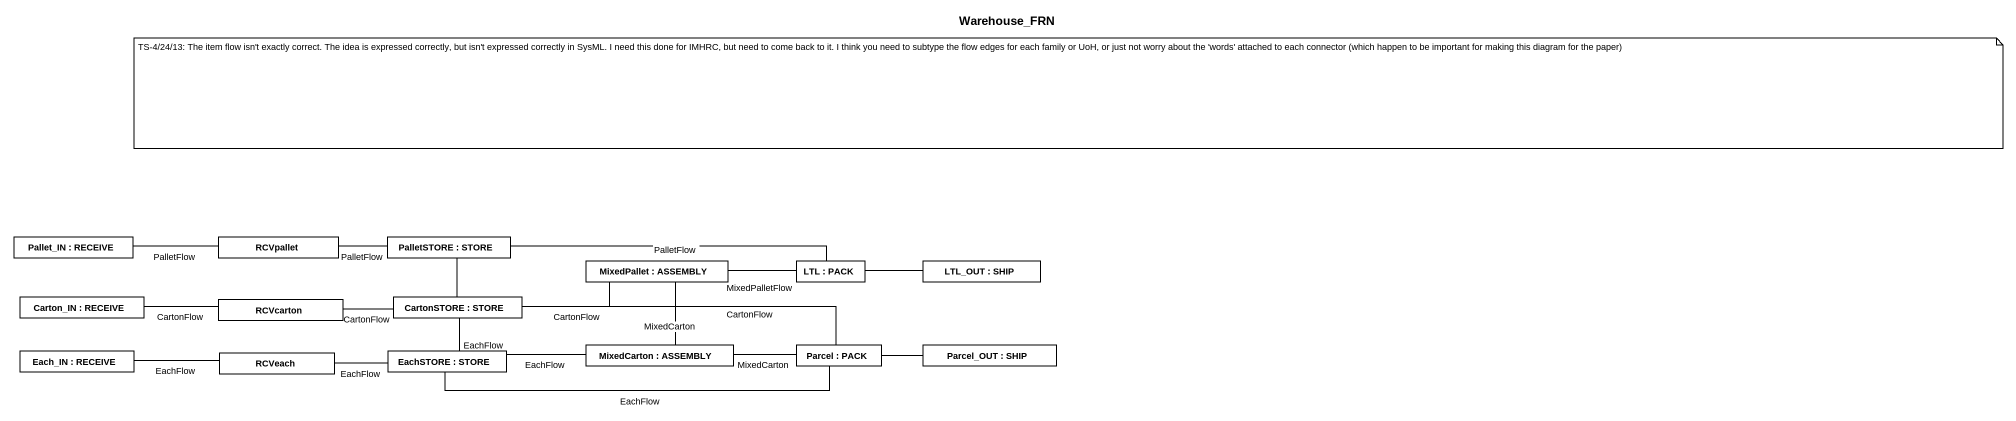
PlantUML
@startuml
title Warehouse_FRN
rectangle "Pallet_IN : RECEIVE" as Pallet_IN #FFFFFF
rectangle RCVpallet #FFFFFF
rectangle "PalletSTORE : STORE" as PalletSTORE #FFFFFF
rectangle "MixedPallet : ASSEMBLY" as MixedPallet #FFFFFF
rectangle "LTL : PACK" as LTL #FFFFFF
rectangle "LTL_OUT : SHIP" as LTL_OUT #FFFFFF
rectangle "Carton_IN : RECEIVE" as Carton_IN #FFFFFF
rectangle RCVcarton #FFFFFF
rectangle "CartonSTORE : STORE" as CartonSTORE #FFFFFF
rectangle "Each_IN : RECEIVE" as Each_IN #FFFFFF
rectangle RCVeach #FFFFFF
rectangle "EachSTORE : STORE" as EachSTORE #FFFFFF
rectangle "MixedCarton : ASSEMBLY" as MixedCarton #FFFFFF
rectangle "Parcel : PACK" as Parcel #FFFFFF
rectangle "Parcel_OUT : SHIP" as Parcel_OUT #FFFFFF
Pallet_IN -right- RCVpallet : PalletFlow
RCVpallet -right- PalletSTORE : PalletFlow
PalletSTORE -right- LTL : PalletFlow
PalletSTORE -- CartonSTORE
MixedPallet -right- LTL : MixedPalletFlow
LTL_OUT -left- LTL
Carton_IN -right- RCVcarton : CartonFlow
RCVcarton -right- CartonSTORE : CartonFlow
CartonSTORE -right- MixedPallet : CartonFlow
CartonSTORE -- EachSTORE : EachFlow
CartonSTORE -right- Parcel : CartonFlow
Each_IN -right- RCVeach : EachFlow
RCVeach -right- EachSTORE : EachFlow
EachSTORE -right- MixedCarton : EachFlow
EachSTORE -right- Parcel : EachFlow
MixedCarton -up- MixedPallet : MixedCarton
MixedCarton -right- Parcel : MixedCarton
Parcel -right- Parcel_OUT
note as N1
  TS-4/24/13: The item flow isn't exactly correct. The idea is expressed correctly, but isn't expressed correctly in SysML. I need this done for IMHRC, but need to come back to it. I think you need to subtype the flow edges for each family or UoH, or just not worry about the 'words' attached to each connector (which happen to be important for making this diagram for the paper)
end note
@enduml
